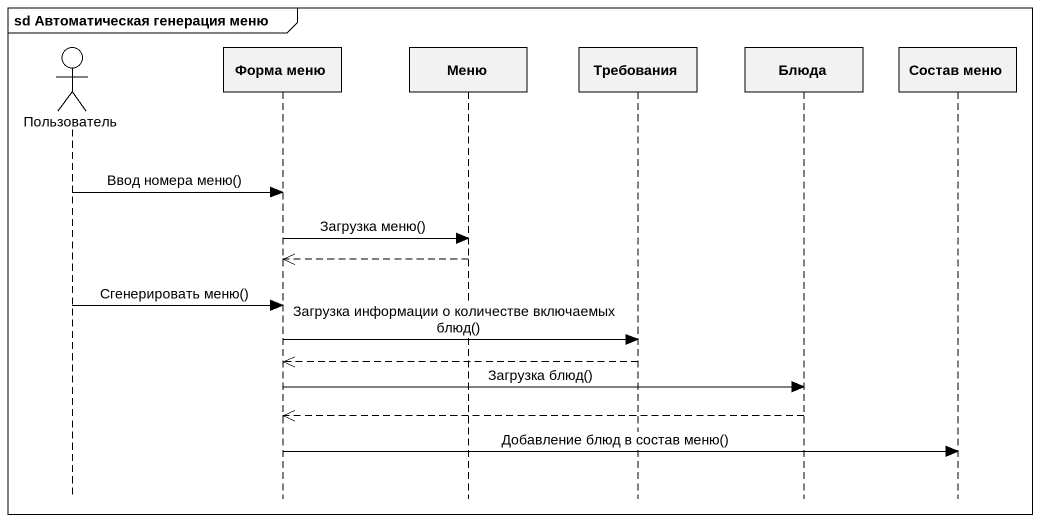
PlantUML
@startuml
mainframe sd Автоматическая генерация меню
hide footbox
actor Пользователь
participant "Форма меню" as Форма_меню
participant Меню
participant Требования
participant Блюда
participant "Состав меню" as Состав_меню

Пользователь -> Форма_меню : Ввод номера меню()
Форма_меню -> Меню : Загрузка меню()
Меню -->> Форма_меню
Пользователь -> Форма_меню : Сгенерировать меню()
Форма_меню -> Требования : Загрузка информации о количестве включаемых блюд()
Требования -->> Форма_меню
Форма_меню -> Блюда : Загрузка блюд()
Блюда -->> Форма_меню
Форма_меню -> Состав_меню : Добавление блюд в состав меню()
@enduml
